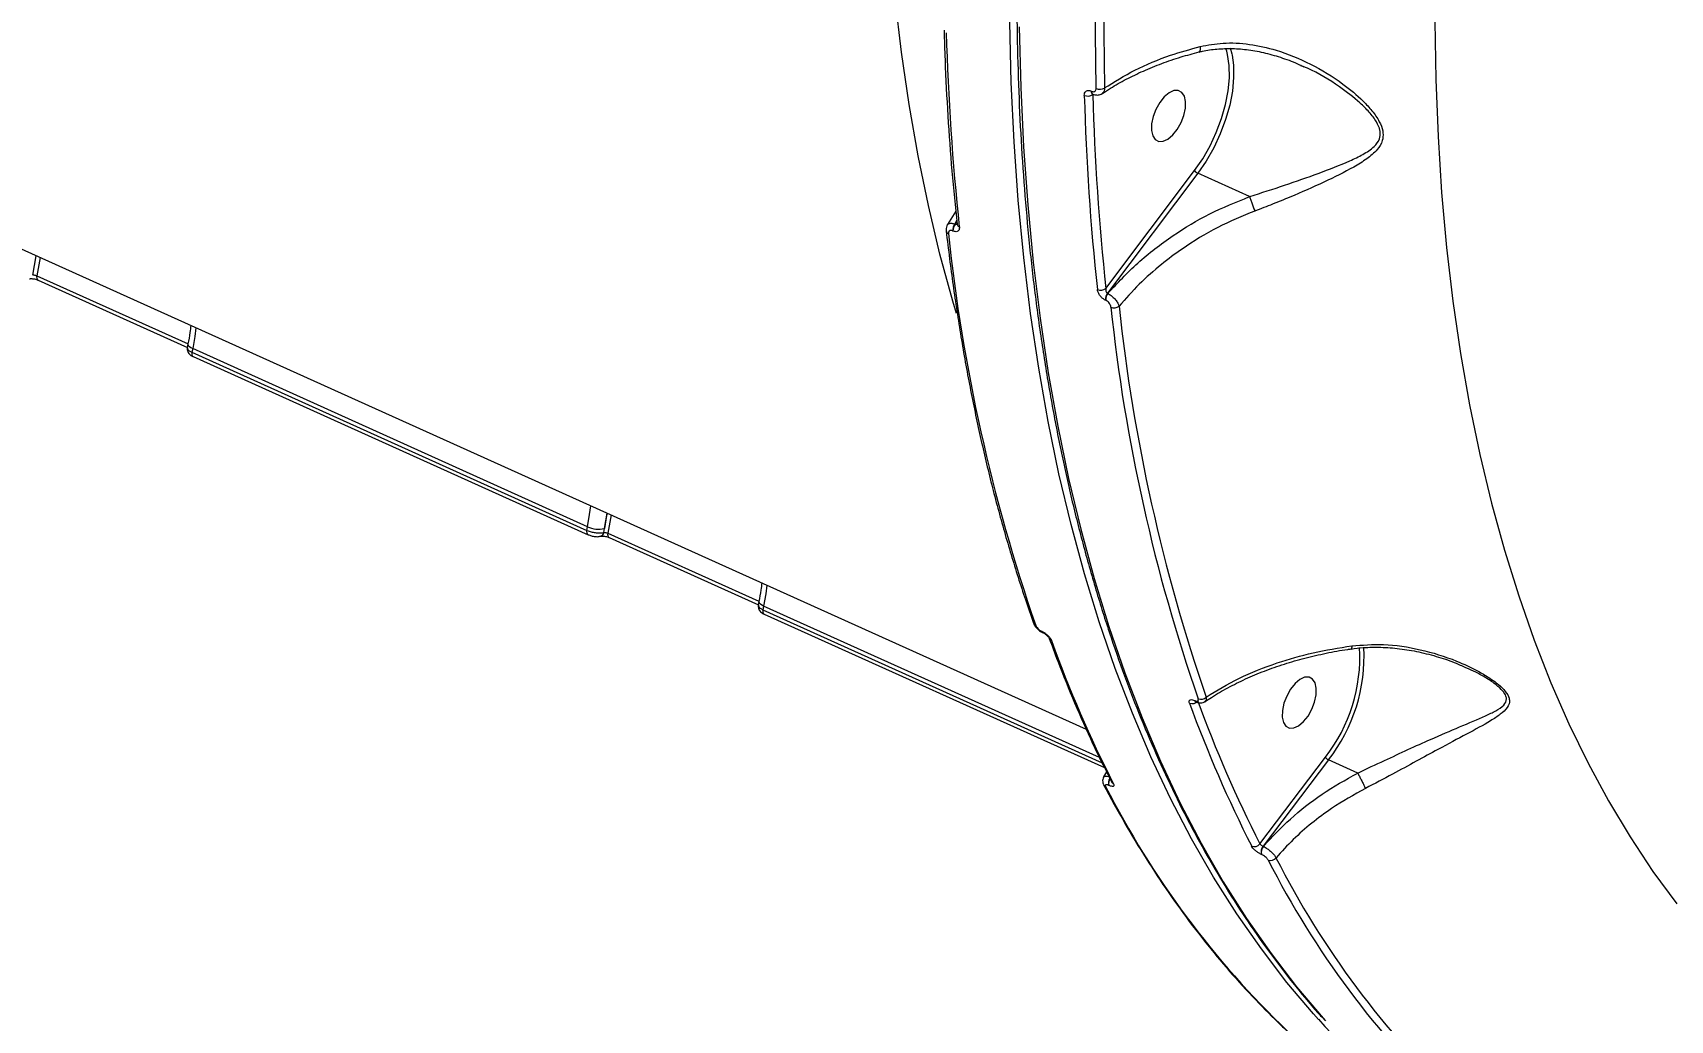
# Model space of a CAD drawing. Header units: millimetres. Extents: x -10374 to 11119, y -8221 to 9433.
# Drawn here: x -2377.6 to -2109, y -5404.5 to -5242.6 of the extents above; entities that cross this region are included whole.
import ezdxf

# ---------------------------------------------------------------- set-up
doc = ezdxf.new("R2010")
doc.units = ezdxf.units.MM
for name, color, linetype in [('DIKOM_ОБЪЕКТ', 7, 'Continuous'), ('DIKOM_РАЗМЕР_ЗОНА', 7, 'Continuous'), ('DIKOM_РАЗМЕР_ОБЪЕКТА', 7, 'Continuous')]:
    doc.layers.add(name, color=color, linetype=linetype)
doc.styles.add('style1', font='arial.ttf', dxfattribs={"width": 0.8})
doc.dimstyles.new('1-50', dxfattribs={"dimtxt": 300, "dimasz": 200, "dimexe": 100, "dimexo": 0, "dimgap": 100, "dimtad": 0, "dimdec": 0, "dimtxsty": 'style1', "dimcen": 0, "dimclrd": 7, "dimclre": 7, "dimadec": 1, "dimazin": 2, "dimtfac": 1, "dimtdec": 0, "dimtmove": 1, "dimatfit": 3, "dimfxl": 0, "dimlwd": 25, "dimlwe": 18, "dimarcsym": 0})

# ---------------------------------------------------------------- blocks, each defined once
blk = doc.blocks.new('*D16')
at = {"layer": 'Defpoints', "color": 0, "transparency": 16777216}
for p in [(-9045.1, 5161.67), (3694.49, 5161.67), (1813.16, -6719.94)]:
    blk.add_point(p, dxfattribs=at)
at = {"layer": 'DIKOM_РАЗМЕР_ОБЪЕКТА', "color": 7, "lineweight": 18, "transparency": 16777216}
for p, q in [((3694.49, 5161.67), (-9145.1, 5161.67)), ((1813.16, -6719.94), (-9145.1, -6719.94))]:
    blk.add_line(p, q, dxfattribs=at)
at = {"layer": 'DIKOM_РАЗМЕР_ОБЪЕКТА', "color": 7, "lineweight": 25, "transparency": 16777216}
for p, q in [((-9045.1, 4961.67), (-9045.1, -0.45)), ((-9045.1, -6519.94), (-9045.1, -1080.23))]:
    blk.add_line(p, q, dxfattribs=at)
at = {"layer": 'DIKOM_РАЗМЕР_ОБЪЕКТА', "color": 7, "transparency": 16777216}
for points in [[(-9078.43, 4961.67), (-9011.76, 4961.67), (-9045.1, 5161.67)], [(-9078.43, -6519.94), (-9011.76, -6519.94), (-9045.1, -6719.94)]]:
    blk.add_solid(points, dxfattribs=at)
at = {"layer": 'DIKOM_РАЗМЕР_ОБЪЕКТА', "color": 0, "transparency": 16777216, "insert": (-9045.1, -540.34), "char_height": 300, "attachment_point": 5, "rotation": 90, "style": 'style1'}
blk.add_mtext('11900', dxfattribs=at)
blk = doc.blocks.new('*D13')
at = {"layer": 'Defpoints', "color": 0, "transparency": 16777216}
for p in [(-10176.97, 7112.81), (3082.33, 7112.81), (2015.48, -8221.4)]:
    blk.add_point(p, dxfattribs=at)
at = {"layer": 'DIKOM_РАЗМЕР_ЗОНА', "color": 7, "lineweight": 18, "transparency": 16777216}
for p, q in [((3082.33, 7112.81), (-10276.97, 7112.81)), ((2015.48, -8221.4), (-10276.97, -8221.4))]:
    blk.add_line(p, q, dxfattribs=at)
at = {"layer": 'DIKOM_РАЗМЕР_ЗОНА', "color": 7, "lineweight": 25, "transparency": 16777216}
for p, q in [((-10176.97, 6912.81), (-10176.97, -14.41)), ((-10176.97, -8021.4), (-10176.97, -1094.19))]:
    blk.add_line(p, q, dxfattribs=at)
at = {"layer": 'DIKOM_РАЗМЕР_ЗОНА', "color": 7, "transparency": 16777216}
for points in [[(-10210.3, 6912.81), (-10143.64, 6912.81), (-10176.97, 7112.81)], [(-10210.3, -8021.4), (-10143.64, -8021.4), (-10176.97, -8221.4)]]:
    blk.add_solid(points, dxfattribs=at)
at = {"layer": 'DIKOM_РАЗМЕР_ЗОНА', "color": 0, "transparency": 16777216, "insert": (-10176.97, -554.3), "char_height": 300, "attachment_point": 5, "rotation": 90, "style": 'style1'}
blk.add_mtext('15300', dxfattribs=at)

msp = doc.modelspace()

# ---------------------------------------------------------------- linework, layer by layer
at = {"layer": 'DIKOM_ОБЪЕКТ', "color": 7, "linetype": 'Continuous', "lineweight": 15}
for p, q in [((-2181.77, -5245.62), (-2181.9, -5245.21)), ((-2445.17, -5248.46), (-2204.81, -5356.79)), ((-2169.11, -5248.21), (-2169.59, -5248.03)), ((-2204, -5252.17), (-2203.95, -5252.19)), ((-2203.78, -5252.62), (-2203.74, -5252.64)), ((-2201.6, -5284.51), (-2187.04, -5265.19)), ((-2186.51, -5265.64), (-2201.34, -5285.32)), ((-2178.02, -5269.47), (-2186.51, -5265.64)), ((-2226.23, -5271.83), (-2227.57, -5274.06)), ((-2226.68, -5275.11), (-2226.74, -5275.08)), ((-2226.08, -5273.4), (-2226.39, -5273.97)), ((-2226.39, -5273.97), (-2226.33, -5274)), ((-2226.33, -5274), (-2226.05, -5273.63)), ((-2377.65, -5282.32), (-2377.06, -5279.16)), ((-2376.41, -5279.45), (-2376.97, -5282.45)), ((-2376.97, -5282.45), (-2352.17, -5293.62)), ((-2376.78, -5283.16), (-2352.28, -5294.2)), ((-2201.64, -5286.46), (-2201.7, -5286.43)), ((-2201.34, -5285.32), (-2201.28, -5285.35)), ((-2352.18, -5293.63), (-2352.29, -5294.25)), ((-2351.41, -5294.39), (-2351.53, -5294.99)), ((-2286.63, -5323.59), (-2351.41, -5294.39)), ((-2351.53, -5294.99), (-2286.74, -5324.19)), ((-2351.33, -5295.71), (-2286.55, -5324.91)), ((-2283.86, -5323.9), (-2283.4, -5321.37)), ((-2286.74, -5324.19), (-2286.63, -5323.59)), ((-2283.98, -5324.53), (-2283.86, -5323.9)), ((-2282.74, -5321.66), (-2283.3, -5324.66)), ((-2283.3, -5324.66), (-2258.51, -5335.83)), ((-2283.11, -5325.37), (-2258.61, -5336.41)), ((-2258.51, -5335.84), (-2258.62, -5336.46)), ((-2257.75, -5336.61), (-2257.86, -5337.21)), ((-2257.86, -5337.21), (-2202.22, -5362.29)), ((-2202.63, -5361.45), (-2257.75, -5336.61)), ((-2257.67, -5337.92), (-2201.82, -5363.09)), ((-2212.12, -5340.75), (-2212.05, -5340.78)), ((-2211.94, -5340.96), (-2211.88, -5340.99)), ((-2142.39, -5346.79), (-2142.67, -5346.66)), ((-2187.06, -5352.09), (-2187, -5352.11)), ((-2186.88, -5352.29), (-2186.82, -5352.32)), ((-2176.35, -5375.58), (-2165.59, -5361.38)), ((-2165.07, -5361.84), (-2175.8, -5376)), ((-2160.29, -5363.99), (-2165.07, -5361.84)), ((-2201.49, -5363.78), (-2202.01, -5364.63)), ((-2201.09, -5366.03), (-2201.14, -5366.01)), ((-2200.68, -5365.43), (-2200.68, -5365.43)), ((-2176.05, -5377.35), (-2176.09, -5377.33)), ((-2175.8, -5376), (-2175.76, -5376.02))]:
    msp.add_line(p, q, dxfattribs=at)
at = {"layer": 'DIKOM_ОБЪЕКТ', "color": 7, "linetype": 'Continuous', "lineweight": 15, "flags": 128}
for points in [[(-2226.1, -5288.64), (-2226.7, -5286.63), (-2228.82, -5278.9), (-2230.72, -5270.95), (-2232.41, -5262.77), (-2233.88, -5254.37), (-2235.14, -5245.76), (-2236.17, -5236.96), (-2236.99, -5227.96), (-2237.58, -5218.78), (-2237.95, -5209.42), (-2238.1, -5199.9), (-2238.03, -5190.22), (-2237.74, -5180.39), (-2237.22, -5170.42), (-2236.48, -5160.32), (-2235.53, -5150.1), (-2234.35, -5139.76), (-2232.95, -5129.33), (-2231.34, -5118.8), (-2229.51, -5108.2)], [(-2203.19, -5251.73), (-2203.31, -5242.71), (-2203.25, -5233.56), (-2203, -5224.28), (-2202.58, -5214.9), (-2201.98, -5205.4), (-2201.19, -5195.8), (-2200.23, -5186.1), (-2199.09, -5176.32)], [(-2197.74, -5176.41), (-2198.88, -5186.17), (-2199.84, -5195.84), (-2200.62, -5205.42), (-2201.22, -5214.9), (-2201.65, -5224.26), (-2201.89, -5233.52), (-2201.95, -5242.65), (-2201.83, -5251.65)], [(-2166.71, -5404.38), (-2167.52, -5403.47), (-2171.9, -5398.31), (-2176.09, -5392.84), (-2180.1, -5387.09), (-2183.92, -5381.06), (-2187.55, -5374.75), (-2190.98, -5368.16), (-2194.21, -5361.31), (-2197.24, -5354.19), (-2200.07, -5346.82), (-2202.69, -5339.2), (-2205.1, -5331.34), (-2207.3, -5323.24), (-2209.29, -5314.91), (-2211.06, -5306.36), (-2212.62, -5297.59), (-2213.96, -5288.61), (-2215.08, -5279.44), (-2215.98, -5270.07), (-2216.66, -5260.51), (-2217.13, -5250.78), (-2217.37, -5240.88)], [(-2147.64, -5240.73), (-2147.49, -5250.25), (-2147.11, -5259.61), (-2146.52, -5268.79), (-2145.7, -5277.79), (-2144.66, -5286.59), (-2143.41, -5295.2), (-2141.93, -5303.59), (-2140.24, -5311.77), (-2138.34, -5319.73), (-2136.22, -5327.45), (-2133.88, -5334.94), (-2131.34, -5342.18), (-2128.6, -5349.17), (-2125.64, -5355.9), (-2122.49, -5362.36), (-2119.14, -5368.55), (-2115.59, -5374.47), (-2111.85, -5380.11), (-2107.92, -5385.45)], [(-2215.81, -5241.65), (-2215.56, -5251.55), (-2215.1, -5261.28), (-2214.42, -5270.83), (-2213.51, -5280.2), (-2212.39, -5289.38), (-2211.05, -5298.35), (-2209.49, -5307.12), (-2207.71, -5315.67), (-2205.72, -5324), (-2203.52, -5332.1), (-2201.11, -5339.96), (-2198.49, -5347.58), (-2195.66, -5354.95), (-2192.63, -5362.06), (-2189.4, -5368.91), (-2185.97, -5375.49), (-2182.34, -5381.81), (-2178.52, -5387.84), (-2174.51, -5393.59), (-2170.31, -5399.05), (-2165.93, -5404.21), (-2165.56, -5404.63)], [(-2187.04, -5265.19), (-2185.71, -5263.25), (-2184.51, -5261.15), (-2183.48, -5258.93), (-2182.62, -5256.66), (-2181.97, -5254.37), (-2181.54, -5252.13), (-2181.34, -5249.98), (-2181.37, -5247.98), (-2181.63, -5246.17), (-2181.77, -5245.62)], [(-2180.89, -5246.26), (-2180.67, -5247.89), (-2180.64, -5249.96), (-2180.84, -5252.17), (-2181.29, -5254.49), (-2181.96, -5256.84), (-2182.84, -5259.19), (-2183.91, -5261.48), (-2185.14, -5263.64), (-2186.51, -5265.64)], [(-2181.19, -5245.09), (-2180.94, -5246.03), (-2180.89, -5246.26)], [(-2192.02, -5253.13), (-2192.76, -5254.06), (-2193.38, -5255.16), (-2193.84, -5256.35), (-2194.09, -5257.53), (-2194.12, -5258.61), (-2193.92, -5259.5), (-2193.51, -5260.12), (-2192.93, -5260.43), (-2192.21, -5260.4), (-2191.42, -5260.04), (-2190.63, -5259.36), (-2189.89, -5258.44), (-2189.26, -5257.34), (-2188.81, -5256.15), (-2188.56, -5254.96), (-2188.53, -5253.89), (-2188.72, -5253), (-2189.13, -5252.38), (-2189.72, -5252.07), (-2190.43, -5252.09), (-2191.22, -5252.46), (-2192.02, -5253.13)], [(-2350.88, -5290.96), (-2351.08, -5292.38), (-2351.41, -5294.39)], [(-2351.41, -5294.39), (-2351.7, -5294.25), (-2351.92, -5294.09), (-2352.08, -5293.93), (-2352.16, -5293.78), (-2352.18, -5293.63)], [(-2286.63, -5323.59), (-2286.29, -5321.58), (-2286.09, -5320.16)], [(-2283.44, -5321.35), (-2283.51, -5321.78), (-2283.86, -5323.9)], [(-2257.21, -5333.17), (-2257.41, -5334.59), (-2257.75, -5336.61)], [(-2257.75, -5336.61), (-2258.03, -5336.46), (-2258.25, -5336.31), (-2258.41, -5336.15), (-2258.5, -5335.99), (-2258.51, -5335.85)], [(-2170.57, -5349.33), (-2171.31, -5350.25), (-2171.93, -5351.36), (-2172.39, -5352.55), (-2172.64, -5353.73), (-2172.67, -5354.81), (-2172.47, -5355.7), (-2172.07, -5356.32), (-2171.48, -5356.63), (-2170.76, -5356.6), (-2169.98, -5356.23), (-2169.18, -5355.56), (-2168.44, -5354.64), (-2167.82, -5353.54), (-2167.36, -5352.34), (-2167.11, -5351.16), (-2167.08, -5350.08), (-2167.28, -5349.2), (-2167.68, -5348.57), (-2168.27, -5348.26), (-2168.99, -5348.29), (-2169.77, -5348.66), (-2170.57, -5349.33)]]:
    msp.add_lwpolyline(points, dxfattribs=at)
at = {"layer": 'DIKOM_ОБЪЕКТ', "color": 7, "linetype": 'Continuous', "lineweight": 15}
for centre, radius, start, end in [((-1829.75, -5231.95), 398.17, 181.532, 186.1248), ((-2202.59, -5250.32), 1.54, 247.0949, 299.5991), ((-2204.54, -5251.48), 1.5, 246.8246, 302.7188), ((-1807.25, -5242.17), 398.03, 181.5405, 186.1344), ((-2203.54, -5252.23), 0.465, 173.5427, 237.7593), ((-2203.49, -5252.25), 0.465, 173.5391, 237.6871), ((-1806.86, -5242.08), 397.02, 181.5398, 186.1345), ((-2186.04, -5264.57), 1.17, 211.8459, 246.2559), ((-2227.23, -5274.97), 0.578, 190.9145, 250.4946), ((-1938.9, -5244.97), 290.14, 186.0432, 199.0714), ((-2225.06, -5275), 1.68, 142.1634, 182.5425), ((-2225, -5275.03), 1.69, 142.1541, 182.5069), ((-2225.45, -5273.89), 0.574, 190.5825, 250.7437), ((-2376.38, -5282.67), 0.629, 159.0609, 230.9069), ((-2202.47, -5283.41), 1.4, 247.5009, 308.1879), ((-2200.01, -5286.35), 1.68, 142.1634, 182.5425), ((-2199.95, -5286.38), 1.68, 142.1634, 182.5425), ((-2200.25, -5286.28), 1.41, 247.7614, 305.6126), ((-1912.39, -5257), 290.01, 186.053, 199.0854), ((-1911.63, -5256.9), 289.41, 186.0537, 199.084), ((-2350.94, -5295.22), 0.631, 159.2474, 230.792), ((-2286.16, -5324.42), 0.625, 158.9494, 231.6547), ((-2284.79, -5319.59), 4.41, 245.2932, 282.0871), ((-2284.73, -5324.43), 0.755, 288.0782, 351.9514), ((-2282.71, -5324.89), 0.632, 159.2504, 230.7174), ((-2257.27, -5337.43), 0.629, 159.1044, 230.8634), ((-2212.86, -5339.17), 0.646, 200.8478, 247.5681), ((-2211.79, -5340.66), 0.338, 196.1806, 243.1055), ((-2211.73, -5340.69), 0.334, 196.0074, 243.8618), ((-2210.29, -5341.68), 0.642, 200.3813, 247.669), ((-2017.56, -5272.43), 205.23, 199.8985, 207.0441), ((-2186.17, -5345.13), 26.22, 321.6931, 3.7479), ((-2186.62, -5344.96), 27.37, 321.9356, 3.2729), ((-2187.44, -5351.39), 1.22, 249.1481, 319.9868), ((-1994.97, -5282.65), 205.17, 199.9121, 207.0588), ((-2186.74, -5351.99), 0.336, 196.148, 244.078), ((-2186.68, -5352.03), 0.328, 195.5121, 243.7471), ((-1994.14, -5282.5), 204.6, 199.9106, 207.06), ((-2186.02, -5350.68), 1.22, 249.1397, 316.476), ((-2201.37, -5365.58), 0.674, 208.1103, 246.7409), ((-2068.23, -5298.11), 149.78, 207.0387, 226.256), ((-2199.91, -5365.61), 1.29, 144.5711, 197.9866), ((-2199.87, -5365.63), 1.28, 145.8305, 198.0564), ((-2200.08, -5365.12), 0.677, 207.8232, 246.6413), ((-2177.29, -5374.9), 1.16, 249.7519, 324.3002), ((-2174.71, -5376.94), 1.44, 139.2869, 195.7209), ((-2174.67, -5376.96), 1.44, 139.2921, 195.7201), ((-2174.58, -5377.17), 1.15, 249.649, 321.2839), ((-2040.61, -5309.91), 149.44, 207.0571, 226.2739), ((-2041.63, -5310.14), 149.74, 207.0551, 226.2755), ((-2078.11, -5325.32), 118.74, 221.74, 245.8612)]:
    msp.add_arc(centre, radius, start, end, dxfattribs=at)
for points, knots in [([(-2137.58, -4932.26), (-2138.47, -4934.06), (-2141.08, -4939.3), (-2145.28, -4948.03), (-2150.13, -4958.47), (-2154.84, -4968.99), (-2159.39, -4979.56), (-2163.79, -4990.19), (-2168.03, -5000.86), (-2172.11, -5011.58), (-2176.03, -5022.32), (-2179.77, -5033.08), (-2183.35, -5043.86), (-2186.76, -5054.64), (-2189.98, -5065.42), (-2193.04, -5076.19), (-2195.91, -5086.94), (-2198.6, -5097.67), (-2201.1, -5108.35), (-2203.42, -5119), (-2205.55, -5129.6), (-2207.49, -5140.13), (-2209.24, -5150.6), (-2210.8, -5161), (-2212.16, -5171.31), (-2213.33, -5181.53), (-2214.31, -5191.65), (-2215.09, -5201.67), (-2215.67, -5211.58), (-2216.05, -5221.36), (-2216.24, -5231.02), (-2216.22, -5240.54), (-2216.01, -5249.93), (-2215.61, -5259.16), (-2215, -5268.23), (-2214.2, -5277.15), (-2213.2, -5285.89), (-2212, -5294.46), (-2210.61, -5302.84), (-2209.03, -5311.04), (-2207.25, -5319.04), (-2205.29, -5326.83), (-2203.13, -5334.43), (-2200.78, -5341.8), (-2198.24, -5348.97), (-2195.53, -5355.9), (-2192.62, -5362.61), (-2189.54, -5369.08), (-2186.28, -5375.31), (-2182.84, -5381.3), (-2179.23, -5387.04), (-2175.45, -5392.53), (-2171.49, -5397.75), (-2168.27, -5401.71), (-2166.31, -5403.85), (-2165.78, -5404.42)], [0, 0, 0, 0, 0.01014, 0.029406, 0.048673, 0.067938, 0.087205, 0.106471, 0.125737, 0.145003, 0.16427, 0.183537, 0.202803, 0.22207, 0.241337, 0.260604, 0.279872, 0.29914, 0.318408, 0.337676, 0.356945, 0.376214, 0.395484, 0.414754, 0.434024, 0.453295, 0.472566, 0.491838, 0.511111, 0.530383, 0.549657, 0.568931, 0.588206, 0.607481, 0.626756, 0.646033, 0.665309, 0.684586, 0.703864, 0.723141, 0.742419, 0.761696, 0.780974, 0.80025, 0.819526, 0.8388, 0.858073, 0.877344, 0.896612, 0.915877, 0.935139, 0.954397, 0.97365, 0.992898, 1, 1, 1, 1]), ([(-2228.15, -5242.16), (-2228.1, -5243.79), (-2227.95, -5248.53), (-2227.55, -5256.26), (-2226.91, -5265.26), (-2226.31, -5271.1), (-2226.02, -5274)], [0, 0, 0, 0, 0.14989, 0.434713, 0.719549, 1, 1, 1, 1]), ([(-2202.16, -5252.57), (-2201.73, -5252.28), (-2200.52, -5251.44), (-2198.27, -5250.2), (-2195.48, -5248.84), (-2192.46, -5247.62), (-2189.41, -5246.57), (-2187.3, -5246.01), (-2186.31, -5245.75)], [0, 0, 0, 0, 0.101157, 0.282303, 0.465096, 0.649341, 0.834594, 1, 1, 1, 1]), ([(-2201.83, -5251.65), (-2200.22, -5250.65), (-2196.94, -5248.61), (-2191.54, -5246.37), (-2187.77, -5245.31), (-2186.13, -5244.85)], [0, 0, 0, 0, 0.35586, 0.721471, 1, 1, 1, 1]), ([(-2186.13, -5244.85), (-2186.13, -5244.88), (-2186.13, -5245.01), (-2186.13, -5245.28), (-2186.18, -5245.6), (-2186.28, -5245.67), (-2186.33, -5245.71)], [0, 0, 0, 0, 0.066812, 0.261708, 0.634796, 1, 1, 1, 1]), ([(-2186.31, -5245.77), (-2186.13, -5245.72), (-2185.17, -5245.44), (-2183.34, -5245.23), (-2180.81, -5245.14), (-2178.14, -5245.36), (-2175.38, -5245.88), (-2172.59, -5246.72), (-2170.48, -5247.49), (-2169.34, -5248.07), (-2169.11, -5248.19)], [0, 0, 0, 0, 0.031555, 0.168132, 0.312723, 0.465073, 0.623879, 0.787345, 0.956287, 1, 1, 1, 1]), ([(-2186.13, -5244.85), (-2184.89, -5244.62), (-2182.21, -5244.13), (-2177.99, -5244.4), (-2173.14, -5245.47), (-2167.93, -5247.61), (-2163.16, -5250.53), (-2159.86, -5253.27), (-2157.89, -5255.39), (-2156.73, -5257.04), (-2156.24, -5258.3), (-2156.09, -5259.35), (-2156.2, -5260.49), (-2157.13, -5261.95), (-2158.78, -5263.32), (-2161.64, -5265.08), (-2165.8, -5267.12), (-2170.39, -5269.14), (-2174.24, -5270.72), (-2176.18, -5271.46), (-2177.16, -5271.83)], [0, 0, 0, 0, 0.059053, 0.126767, 0.196528, 0.289995, 0.38619, 0.452767, 0.486429, 0.520903, 0.548912, 0.55425, 0.580047, 0.615212, 0.661736, 0.709496, 0.806141, 0.905603, 0.952555, 1, 1, 1, 1]), ([(-2178.01, -5269.47), (-2178.01, -5269.47), (-2176.07, -5268.82), (-2172.16, -5267.6), (-2166.63, -5265.63), (-2162.39, -5264.01), (-2159.4, -5262.57), (-2157.68, -5261.46), (-2156.68, -5260.2), (-2156.54, -5259.18), (-2156.7, -5258.24), (-2157.2, -5257.09), (-2158.39, -5255.57), (-2160.39, -5253.59), (-2163.74, -5251.09), (-2166.85, -5249.08), (-2168.92, -5248.28), (-2169.11, -5248.21)], [0, 0, 0, 0, 0.000033, 0.134146, 0.271819, 0.413084, 0.478, 0.544001, 0.590616, 0.623746, 0.630587, 0.666982, 0.71252, 0.75987, 0.853446, 0.986867, 1, 1, 1, 1]), ([(-2203.95, -5252.19), (-2203.9, -5252.22), (-2203.75, -5252.27), (-2203.53, -5252.27), (-2203.34, -5252.18), (-2203.21, -5251.99), (-2203.2, -5251.82), (-2203.19, -5251.73)], [0, 0, 0, 0, 0.14235, 0.357131, 0.571596, 0.785763, 1, 1, 1, 1]), ([(-2201.83, -5251.65), (-2201.84, -5251.82), (-2201.87, -5252.16), (-2202.02, -5252.45), (-2202.17, -5252.52), (-2202.19, -5252.53)], [0, 0, 0, 0, 0.46123, 0.922155, 1, 1, 1, 1]), ([(-2205.14, -5252.87), (-2205.13, -5252.74), (-2205.11, -5252.47), (-2204.92, -5252.2), (-2204.63, -5252.06), (-2204.3, -5252.06), (-2204.08, -5252.14), (-2204, -5252.17)], [0, 0, 0, 0, 0.215047, 0.429972, 0.644694, 0.859148, 1, 1, 1, 1]), ([(-2203.84, -5252.6), (-2203.84, -5252.6), (-2203.85, -5252.6), (-2203.82, -5252.6), (-2203.78, -5252.62), (-2203.78, -5252.62)], [0, 0, 0, 0, 0.322475, 0.985275, 1, 1, 1, 1]), ([(-2203.74, -5252.64), (-2203.74, -5252.64), (-2203.55, -5252.74), (-2203.14, -5252.83), (-2202.59, -5252.79), (-2202.32, -5252.61), (-2202.21, -5252.54)], [0, 0, 0, 0, 0.000335, 0.401793, 0.753895, 1, 1, 1, 1]), ([(-2201.28, -5285.35), (-2199.7, -5283.65), (-2196.48, -5280.2), (-2190.78, -5275.85), (-2184.6, -5272.12), (-2180.23, -5270.36), (-2178.02, -5269.47)], [0, 0, 0, 0, 0.251659, 0.509864, 0.751869, 1, 1, 1, 1]), ([(-2178.02, -5269.47), (-2178.01, -5269.47), (-2178.01, -5269.47), (-2178.01, -5269.47), (-2178.01, -5269.47), (-2178.01, -5269.47)], [0, 0, 0, 0, 0.488464, 0.814406, 1, 1, 1, 1]), ([(-2178.01, -5269.47), (-2177.96, -5269.66), (-2177.85, -5270.02), (-2177.62, -5270.67), (-2177.41, -5271.23), (-2177.26, -5271.61), (-2177.18, -5271.77), (-2177.16, -5271.83)], [0, 0, 0, 0, 0.248807, 0.497551, 0.746388, 0.912666, 1, 1, 1, 1]), ([(-2177.16, -5271.83), (-2179.22, -5272.68), (-2183.38, -5274.4), (-2188.46, -5277.51), (-2192.71, -5280.7), (-2196.22, -5283.81), (-2198.36, -5286.21), (-2199.43, -5287.42)], [0, 0, 0, 0, 0.239883, 0.485872, 0.639427, 0.818548, 1, 1, 1, 1]), ([(-2227.56, -5274.08), (-2227.6, -5274.14), (-2227.74, -5274.32), (-2227.82, -5274.68), (-2227.79, -5274.95), (-2227.78, -5275.08)], [0, 0, 0, 0, 0.19891, 0.647718, 1, 1, 1, 1]), ([(-2227.8, -5275.08), (-2227.62, -5276.61), (-2227.09, -5281.04), (-2226.08, -5288.25), (-2224.69, -5296.63), (-2223.1, -5304.82), (-2221.32, -5312.82), (-2219.35, -5320.61), (-2217.18, -5328.2), (-2215.2, -5334.44), (-2213.92, -5338.12), (-2213.47, -5339.4)], [0, 0, 0, 0, 0.065274, 0.189306, 0.313343, 0.437382, 0.561422, 0.685459, 0.809496, 0.933527, 1, 1, 1, 1]), ([(-2227.56, -5274.07), (-2227.56, -5274.05), (-2227.52, -5273.94), (-2227.29, -5273.84), (-2226.9, -5273.8), (-2226.56, -5273.92), (-2226.39, -5273.97)], [0, 0, 0, 0, 0.049206, 0.36536, 0.682427, 1, 1, 1, 1]), ([(-2226.74, -5275.08), (-2226.83, -5275.05), (-2226.99, -5274.99), (-2227.2, -5275.01), (-2227.35, -5275.12), (-2227.43, -5275.3), (-2227.42, -5275.45), (-2227.42, -5275.51)], [0, 0, 0, 0, 0.204009, 0.408014, 0.61354, 0.826543, 1, 1, 1, 1]), ([(-2225.64, -5274.44), (-2225.64, -5274.54), (-2225.63, -5274.77), (-2225.75, -5275.04), (-2225.99, -5275.2), (-2226.31, -5275.24), (-2226.56, -5275.15), (-2226.68, -5275.11)], [0, 0, 0, 0, 0.174219, 0.389538, 0.595742, 0.797916, 1, 1, 1, 1]), ([(-2226.33, -5274), (-2226.29, -5274.01), (-2226.25, -5274.03), (-2226.16, -5274.02), (-2226.1, -5274.01), (-2226.07, -5273.98), (-2226.07, -5273.98)], [0, 0, 0, 0, 0.396871, 0.481537, 0.995189, 1, 1, 1, 1]), ([(-2226.02, -5273.99), (-2226.02, -5274), (-2226.02, -5274.03), (-2226.02, -5274.02), (-2226.02, -5274.01)], [0, 0, 0, 0, 0.527628, 1, 1, 1, 1]), ([(-2378.16, -5282.93), (-2378.15, -5282.93), (-2378.15, -5282.93), (-2378.07, -5282.92), (-2377.92, -5282.91), (-2377.68, -5282.92), (-2377.37, -5282.97), (-2377.07, -5283.05), (-2376.86, -5283.12), (-2376.79, -5283.15), (-2376.78, -5283.16)], [0, 0, 0, 0, 0.071662, 0.16835, 0.292177, 0.439545, 0.617169, 0.80569, 0.966767, 1, 1, 1, 1]), ([(-2377.65, -5282.32), (-2377.61, -5282.32), (-2377.54, -5282.31), (-2377.38, -5282.32), (-2377.22, -5282.36), (-2377.07, -5282.4), (-2377, -5282.43), (-2376.97, -5282.45)], [0, 0, 0, 0, 0.215276, 0.43037, 0.645003, 0.859628, 1, 1, 1, 1]), ([(-2201.7, -5286.43), (-2201.77, -5286.39), (-2201.97, -5286.29), (-2202.31, -5286.02), (-2202.65, -5285.61), (-2202.91, -5285.14), (-2202.97, -5284.85), (-2203, -5284.7)], [0, 0, 0, 0, 0.108275, 0.320397, 0.543054, 0.771589, 1, 1, 1, 1]), ([(-2200.78, -5287.58), (-2200.8, -5287.48), (-2200.84, -5287.29), (-2201.01, -5286.99), (-2201.24, -5286.72), (-2201.46, -5286.54), (-2201.59, -5286.48), (-2201.64, -5286.46)], [0, 0, 0, 0, 0.228797, 0.45777, 0.67852, 0.88833, 1, 1, 1, 1]), ([(-2201.6, -5284.51), (-2201.61, -5284.58), (-2201.63, -5284.73), (-2201.61, -5284.96), (-2201.54, -5285.14), (-2201.46, -5285.24), (-2201.4, -5285.29), (-2201.37, -5285.31), (-2201.34, -5285.32)], [0, 0, 0, 0, 0.255286, 0.498774, 0.716904, 0.861638, 0.907227, 1, 1, 1, 1]), ([(-2201.28, -5285.35), (-2201.19, -5285.4), (-2200.93, -5285.54), (-2200.49, -5285.88), (-2200, -5286.37), (-2199.61, -5286.92), (-2199.49, -5287.26), (-2199.43, -5287.42)], [0, 0, 0, 0, 0.113197, 0.325964, 0.548012, 0.775448, 1, 1, 1, 1]), ([(-2351.71, -5290.58), (-2351.76, -5290.97), (-2351.87, -5291.97), (-2352.06, -5293), (-2352.18, -5293.63)], [0, 0, 0, 0, 0.393031, 1, 1, 1, 1]), ([(-2352.27, -5294.25), (-2352.29, -5294.34), (-2352.33, -5294.56), (-2352.24, -5294.89), (-2352.05, -5295.21), (-2351.76, -5295.48), (-2351.51, -5295.64), (-2351.34, -5295.7), (-2351.33, -5295.71)], [0, 0, 0, 0, 0.139723, 0.333304, 0.518178, 0.714648, 0.990164, 1, 1, 1, 1]), ([(-2352.28, -5294.25), (-2352.28, -5294.32), (-2352.28, -5294.48), (-2352.01, -5294.75), (-2351.69, -5294.91), (-2351.53, -5294.99)], [0, 0, 0, 0, 0.313503, 0.656804, 1, 1, 1, 1]), ([(-2286.74, -5324.19), (-2286.62, -5324.24), (-2286.31, -5324.37), (-2285.73, -5324.52), (-2285.06, -5324.62), (-2284.44, -5324.63), (-2284.13, -5324.57), (-2283.98, -5324.53)], [0, 0, 0, 0, 0.140716, 0.355455, 0.570272, 0.785152, 1, 1, 1, 1]), ([(-2286.54, -5324.9), (-2286.36, -5324.97), (-2286, -5325.12), (-2285.36, -5325.22), (-2284.85, -5325.25), (-2284.58, -5325.15), (-2284.5, -5325.12)], [0, 0, 0, 0, 0.270415, 0.555374, 0.872292, 1, 1, 1, 1]), ([(-2284.49, -5325.15), (-2284.49, -5325.15), (-2284.48, -5325.14), (-2284.4, -5325.13), (-2284.25, -5325.13), (-2284.01, -5325.14), (-2283.7, -5325.18), (-2283.4, -5325.26), (-2283.19, -5325.33), (-2283.12, -5325.37), (-2283.11, -5325.37)], [0, 0, 0, 0, 0.071689, 0.16828, 0.292094, 0.439709, 0.617069, 0.805844, 0.966912, 1, 1, 1, 1]), ([(-2283.98, -5324.53), (-2283.94, -5324.53), (-2283.87, -5324.52), (-2283.71, -5324.54), (-2283.55, -5324.57), (-2283.41, -5324.62), (-2283.33, -5324.65), (-2283.3, -5324.66)], [0, 0, 0, 0, 0.215714, 0.430864, 0.645529, 0.859619, 1, 1, 1, 1]), ([(-2258.04, -5332.8), (-2258.09, -5333.19), (-2258.21, -5334.19), (-2258.4, -5335.22), (-2258.51, -5335.84)], [0, 0, 0, 0, 0.393035, 1, 1, 1, 1]), ([(-2258.61, -5336.47), (-2258.62, -5336.56), (-2258.66, -5336.78), (-2258.57, -5337.11), (-2258.38, -5337.42), (-2258.09, -5337.7), (-2257.84, -5337.85), (-2257.67, -5337.92), (-2257.67, -5337.92)], [0, 0, 0, 0, 0.139747, 0.333328, 0.518197, 0.714655, 0.990164, 1, 1, 1, 1]), ([(-2258.61, -5336.47), (-2258.61, -5336.54), (-2258.61, -5336.69), (-2258.34, -5336.96), (-2258.02, -5337.13), (-2257.86, -5337.21)], [0, 0, 0, 0, 0.313474, 0.656666, 1, 1, 1, 1]), ([(-2213.45, -5339.4), (-2213.44, -5339.45), (-2213.37, -5339.69), (-2213.09, -5340.08), (-2212.61, -5340.56), (-2212.2, -5340.87), (-2211.96, -5340.94), (-2211.94, -5340.95)], [0, 0, 0, 0, 0.077311, 0.365451, 0.655165, 0.967351, 1, 1, 1, 1]), ([(-2213.11, -5339.77), (-2213.07, -5339.85), (-2213, -5340.01), (-2212.79, -5340.27), (-2212.53, -5340.5), (-2212.3, -5340.66), (-2212.16, -5340.73), (-2212.12, -5340.75)], [0, 0, 0, 0, 0.22885, 0.457865, 0.678511, 0.888268, 1, 1, 1, 1]), ([(-2212.05, -5340.78), (-2211.99, -5340.81), (-2211.78, -5340.91), (-2211.42, -5341.16), (-2211.02, -5341.52), (-2210.7, -5341.92), (-2210.59, -5342.16), (-2210.53, -5342.28)], [0, 0, 0, 0, 0.108313, 0.320516, 0.543175, 0.771637, 1, 1, 1, 1]), ([(-2211.88, -5340.99), (-2211.83, -5341.01), (-2211.73, -5341.06), (-2211.52, -5341.2), (-2211.31, -5341.37), (-2211.11, -5341.58), (-2210.97, -5341.76), (-2210.9, -5341.88), (-2210.89, -5341.9), (-2210.89, -5341.91)], [0, 0, 0, 0, 0.126177, 0.263231, 0.424189, 0.601336, 0.76288, 0.907003, 1, 1, 1, 1]), ([(-2210.89, -5341.91), (-2210.43, -5343.15), (-2209.1, -5346.75), (-2206.75, -5352.52), (-2203.82, -5359.14), (-2201.72, -5363.34), (-2200.68, -5365.43)], [0, 0, 0, 0, 0.149887, 0.434574, 0.719247, 1, 1, 1, 1]), ([(-2185.14, -5351.52), (-2183.4, -5350.47), (-2179.88, -5348.34), (-2173.87, -5345.96), (-2167.62, -5344.15), (-2163.4, -5343.47), (-2161.26, -5343.13)], [0, 0, 0, 0, 0.262569, 0.53267, 0.763647, 1, 1, 1, 1]), ([(-2161.26, -5343.13), (-2161.27, -5343.18), (-2161.27, -5343.32), (-2161.29, -5343.52), (-2161.32, -5343.65), (-2161.36, -5343.62), (-2161.36, -5343.62)], [0, 0, 0, 0, 0.169483, 0.49236, 0.975313, 1, 1, 1, 1]), ([(-2161.26, -5343.13), (-2159.53, -5343), (-2155.76, -5342.72), (-2149.94, -5343.63), (-2144.75, -5345.24), (-2141.05, -5346.96), (-2138.76, -5348.31), (-2137.2, -5349.42), (-2135.98, -5350.6), (-2135.48, -5351.48), (-2135.32, -5352.39), (-2135.68, -5353.34), (-2136.85, -5354.38), (-2139.01, -5355.78), (-2142.36, -5357.58), (-2146.55, -5359.81), (-2150.69, -5362.06), (-2154.66, -5364.23), (-2157.52, -5365.73), (-2159.01, -5366.51)], [0, 0, 0, 0, 0.079018, 0.172183, 0.268059, 0.328729, 0.361057, 0.3939, 0.422332, 0.451319, 0.459943, 0.498994, 0.544607, 0.591436, 0.687623, 0.786583, 0.85468, 0.924445, 1, 1, 1, 1]), ([(-2185.34, -5352.3), (-2184.99, -5352.06), (-2183.83, -5351.25), (-2181.61, -5349.99), (-2178.71, -5348.54), (-2175.61, -5347.24), (-2172.35, -5346.09), (-2168.97, -5345.11), (-2165.49, -5344.32), (-2162.94, -5343.83), (-2161.55, -5343.66), (-2161.36, -5343.64)], [0, 0, 0, 0, 0.05674, 0.188939, 0.321433, 0.454233, 0.587033, 0.718321, 0.849126, 0.979489, 1, 1, 1, 1]), ([(-2161.35, -5343.65), (-2160.69, -5343.56), (-2159.07, -5343.35), (-2156.41, -5343.33), (-2153.36, -5343.56), (-2150.2, -5344.1), (-2147.08, -5344.91), (-2144.45, -5345.81), (-2142.95, -5346.5), (-2142.38, -5346.76)], [0, 0, 0, 0, 0.10192, 0.250202, 0.406948, 0.571153, 0.743381, 0.901666, 1, 1, 1, 1]), ([(-2160.29, -5363.99), (-2160.29, -5363.99), (-2158.83, -5363.27), (-2155.98, -5361.99), (-2151.99, -5360.1), (-2147.82, -5358.22), (-2143.46, -5356.36), (-2139.95, -5354.92), (-2137.59, -5353.79), (-2136.3, -5352.96), (-2135.83, -5352.14), (-2135.93, -5351.4), (-2136.15, -5350.96), (-2136.7, -5350.28), (-2137.61, -5349.45), (-2139.15, -5348.42), (-2140.77, -5347.49), (-2141.9, -5347), (-2142.39, -5346.79)], [0, 0, 0, 0, 0.000048, 0.109408, 0.209152, 0.311316, 0.452476, 0.597248, 0.662777, 0.729402, 0.782539, 0.793983, 0.823571, 0.832438, 0.871021, 0.916592, 0.963243, 1, 1, 1, 1]), ([(-2187.88, -5352.53), (-2187.9, -5352.45), (-2187.95, -5352.26), (-2187.89, -5352.06), (-2187.71, -5351.95), (-2187.43, -5351.94), (-2187.18, -5352.04), (-2187.06, -5352.09)], [0, 0, 0, 0, 0.17419, 0.389592, 0.595842, 0.797931, 1, 1, 1, 1]), ([(-2187.01, -5352.25), (-2187.01, -5352.25), (-2187.02, -5352.25), (-2186.97, -5352.26), (-2186.91, -5352.29), (-2186.88, -5352.3)], [0, 0, 0, 0, 0.186082, 0.666103, 1, 1, 1, 1]), ([(-2187, -5352.11), (-2186.91, -5352.15), (-2186.75, -5352.21), (-2186.56, -5352.21), (-2186.45, -5352.13), (-2186.41, -5352), (-2186.44, -5351.88), (-2186.46, -5351.82)], [0, 0, 0, 0, 0.203934, 0.40806, 0.613545, 0.826508, 1, 1, 1, 1]), ([(-2186.82, -5352.31), (-2186.78, -5352.33), (-2186.56, -5352.45), (-2186.17, -5352.52), (-2185.69, -5352.48), (-2185.47, -5352.34), (-2185.38, -5352.28)], [0, 0, 0, 0, 0.081714, 0.481681, 0.794971, 1, 1, 1, 1]), ([(-2185.14, -5351.52), (-2185.13, -5351.64), (-2185.1, -5351.91), (-2185.19, -5352.17), (-2185.33, -5352.24), (-2185.37, -5352.26)], [0, 0, 0, 0, 0.365561, 0.81872, 1, 1, 1, 1]), ([(-2165.59, -5361.38), (-2165.58, -5361.39), (-2165.57, -5361.41), (-2165.54, -5361.47), (-2165.46, -5361.56), (-2165.34, -5361.67), (-2165.2, -5361.77), (-2165.11, -5361.82), (-2165.07, -5361.84)], [0, 0, 0, 0, 0.070373, 0.141679, 0.356129, 0.570471, 0.785156, 1, 1, 1, 1]), ([(-2201.93, -5364.67), (-2201.92, -5364.64), (-2201.88, -5364.53), (-2201.63, -5364.48), (-2201.25, -5364.53), (-2200.96, -5364.64), (-2200.84, -5364.68)], [0, 0, 0, 0, 0.127719, 0.454831, 0.782734, 1, 1, 1, 1]), ([(-2175.76, -5376.02), (-2174.33, -5374.49), (-2171.44, -5371.39), (-2166.21, -5367.3), (-2162.28, -5365.1), (-2160.29, -5363.99)], [0, 0, 0, 0, 0.325735, 0.659683, 1, 1, 1, 1]), ([(-2160.29, -5363.99), (-2160.2, -5364.16), (-2160.02, -5364.5), (-2159.71, -5365.11), (-2159.4, -5365.7), (-2159.18, -5366.15), (-2159.06, -5366.4), (-2159.02, -5366.49), (-2159.01, -5366.51)], [0, 0, 0, 0, 0.212692, 0.42535, 0.638073, 0.850766, 0.961877, 1, 1, 1, 1]), ([(-2160.29, -5363.99), (-2160.29, -5363.99), (-2160.29, -5363.99), (-2160.29, -5363.99), (-2160.29, -5363.99)], [0, 0, 0, 0, 0.591578, 1, 1, 1, 1]), ([(-2201.94, -5364.65), (-2201.95, -5364.65), (-2202.05, -5364.76), (-2202.12, -5365.04), (-2202.14, -5365.41), (-2202.07, -5365.69), (-2201.99, -5365.84), (-2201.96, -5365.89)], [0, 0, 0, 0, 0.025863, 0.32985, 0.598565, 0.858178, 1, 1, 1, 1]), ([(-2201.97, -5365.9), (-2201.39, -5366.98), (-2199.71, -5370.13), (-2196.81, -5375.16), (-2193.19, -5380.89), (-2189.4, -5386.37), (-2185.45, -5391.59), (-2181.33, -5396.55), (-2177.12, -5401.16), (-2173.98, -5404.31), (-2172.27, -5405.92), (-2171.99, -5406.18)], [0, 0, 0, 0, 0.068838, 0.199501, 0.330147, 0.460763, 0.591351, 0.721905, 0.852418, 0.975986, 1, 1, 1, 1]), ([(-2201.14, -5366.01), (-2201.19, -5365.98), (-2201.34, -5365.92), (-2201.52, -5365.89), (-2201.66, -5365.92), (-2201.71, -5366.03), (-2201.66, -5366.14), (-2201.64, -5366.2)], [0, 0, 0, 0, 0.142236, 0.35713, 0.571612, 0.785705, 1, 1, 1, 1]), ([(-2200.34, -5365.74), (-2200.31, -5365.82), (-2200.24, -5366), (-2200.32, -5366.15), (-2200.52, -5366.2), (-2200.8, -5366.15), (-2201.01, -5366.06), (-2201.09, -5366.03)], [0, 0, 0, 0, 0.215008, 0.429956, 0.644734, 0.859289, 1, 1, 1, 1]), ([(-2159.01, -5366.51), (-2160.91, -5367.57), (-2164, -5369.28), (-2167.88, -5372.21), (-2170.95, -5374.89), (-2172.77, -5376.88), (-2173.69, -5377.89)], [0, 0, 0, 0, 0.34221, 0.557265, 0.774606, 1, 1, 1, 1]), ([(-2176.09, -5377.33), (-2176.18, -5377.29), (-2176.4, -5377.18), (-2176.78, -5376.93), (-2177.18, -5376.61), (-2177.51, -5376.28), (-2177.63, -5376.08), (-2177.69, -5375.99)], [0, 0, 0, 0, 0.140851, 0.35518, 0.570009, 0.784996, 1, 1, 1, 1]), ([(-2176.35, -5375.58), (-2176.32, -5375.61), (-2176.28, -5375.67), (-2176.17, -5375.77), (-2176.03, -5375.87), (-2175.9, -5375.95), (-2175.83, -5375.99), (-2175.8, -5376)], [0, 0, 0, 0, 0.214994, 0.429929, 0.644692, 0.858964, 1, 1, 1, 1]), ([(-2174.98, -5378.24), (-2175.02, -5378.18), (-2175.1, -5378.05), (-2175.32, -5377.83), (-2175.59, -5377.61), (-2175.84, -5377.45), (-2175.99, -5377.38), (-2176.05, -5377.35)], [0, 0, 0, 0, 0.214279, 0.428492, 0.642987, 0.857859, 1, 1, 1, 1]), ([(-2175.76, -5376.02), (-2175.64, -5376.08), (-2175.35, -5376.24), (-2174.86, -5376.58), (-2174.35, -5377.03), (-2173.92, -5377.49), (-2173.77, -5377.75), (-2173.69, -5377.89)], [0, 0, 0, 0, 0.142365, 0.357239, 0.571627, 0.785739, 1, 1, 1, 1])]:
    msp.add_open_spline(points, degree=3, knots=knots, dxfattribs=at)

# ---------------------------------------------------------------- dimensions: what is measured, and where the dimension line sits
at = {"layer": 'DIKOM_РАЗМЕР_ЗОНА'}
dim = msp.add_linear_dim(base=(-10176.97, 7112.81), p1=(2015.48, -8221.4), p2=(3082.33, 7112.81), angle=270, text='15300', dimstyle='1-50', override={"dimscale": 1, "dimtix": 0, "dimtofl": 1, "dimtmove": 1, "dimatfit": 3}, dxfattribs=at)
dim.commit()
dim.dimension.update_dxf_attribs({"geometry": '*D13', "text_midpoint": (-10176.97, -554.3), "dimtype": 160})
at = {"layer": 'DIKOM_РАЗМЕР_ОБЪЕКТА'}
dim = msp.add_linear_dim(base=(-9045.1, 5161.67), p1=(1813.16, -6719.94), p2=(3694.49, 5161.67), angle=270, text='11900', dimstyle='1-50', override={"dimscale": 1, "dimtix": 0, "dimtofl": 1, "dimtmove": 1, "dimatfit": 3}, dxfattribs=at)
dim.commit()
dim.dimension.update_dxf_attribs({"geometry": '*D16', "text_midpoint": (-9045.1, -540.34), "dimtype": 160})

doc.saveas('drawing.dxf')
